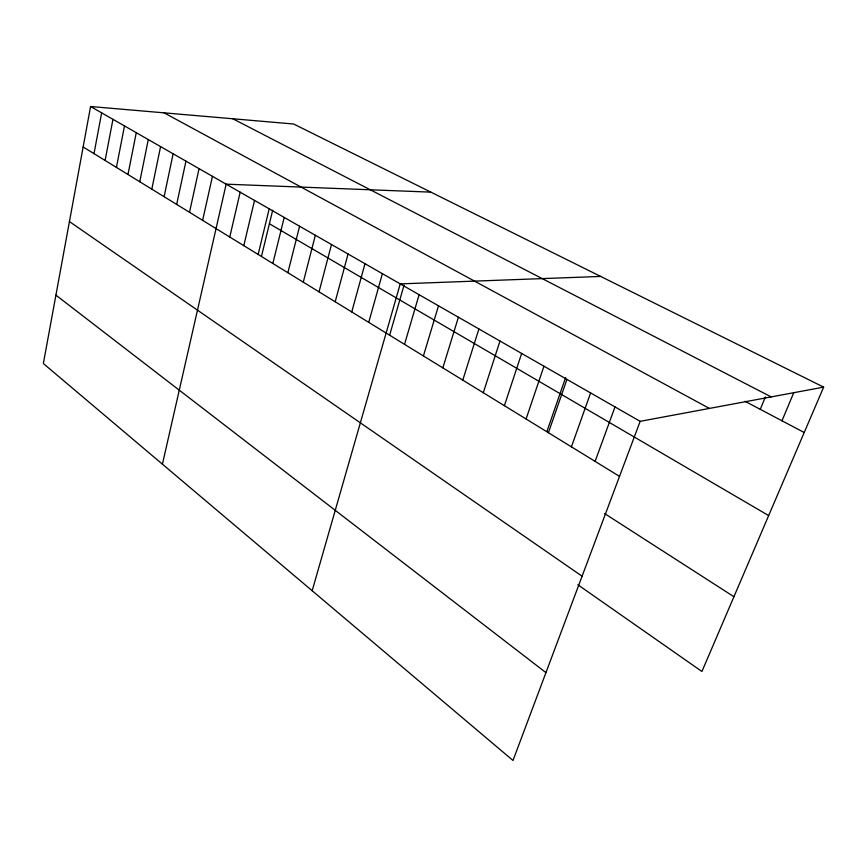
<?xml version="1.0" encoding="UTF-8"?>
<svg xmlns="http://www.w3.org/2000/svg" width="867" height="867" viewBox="0 0 867 867"><rect width="100%" height="100%" fill="white"/><g stroke="black" fill="none" stroke-linecap="round" stroke-linejoin="round"><path stroke-width="1.3" d="M823.65 387.126L293.653 124.014L90.58 106.511L43.35 363.544L513.004 760.489L640.16 421.329L823.65 387.126L701.923 671.491L577.877 584.781M94.015 153.654L101.656 112.851M105.102 160.46L112.959 119.332M116.427 167.407L124.49 125.932M127.969 174.505L136.271 132.684M139.771 181.745L148.29 139.576M151.812 189.147L160.579 146.61M164.112 196.701L173.129 153.795M176.673 204.417L185.95 161.143M189.515 212.296L199.052 168.653M202.629 220.359L212.458 176.326M162.422 464.181L226.157 184.172L430.877 192.138M229.766 237.016L240.181 192.203M243.8 245.632L254.519 200.418M258.149 254.454L269.193 208.828M261.52 256.177L272.682 210.248M272.845 263.47L284.213 217.433M287.877 272.704L299.603 226.244M303.277 282.165L315.35 235.271M319.045 291.843L331.497 244.516M335.193 301.77L348.046 253.988M351.753 311.936L365.007 263.709M368.724 322.361L382.401 273.669M312.163 590.741L400.24 283.888L600.668 276.432M389.727 334.879L404.044 285.21M404.531 344.351L419.108 294.704M423.421 355.947L438.496 305.813M442.842 367.868L458.415 317.224M462.783 380.125L478.909 328.951M483.287 392.718L499.977 341.024M504.388 405.669L521.652 353.443M526.085 418.999L543.956 366.221M546.947 431.387L565.642 377.47M548.421 432.709L566.942 379.388M571.418 446.841L590.611 392.946M595.109 461.385L615.006 406.916M760.272 409.343L765.366 396.956M781.969 420.788L793.706 392.827M232.865 118.779L771.186 396.902M744.97 401.28L804.218 432.503M164.134 112.851L709.39 408.422M90.58 106.511L640.16 421.329M269.399 223.751L768.661 515.572M83.145 146.978L619.526 476.384M604.57 513.535L733.926 596.724M69.436 221.584L582.093 576.219M55.922 295.148L545.939 672.629"/></g></svg>
